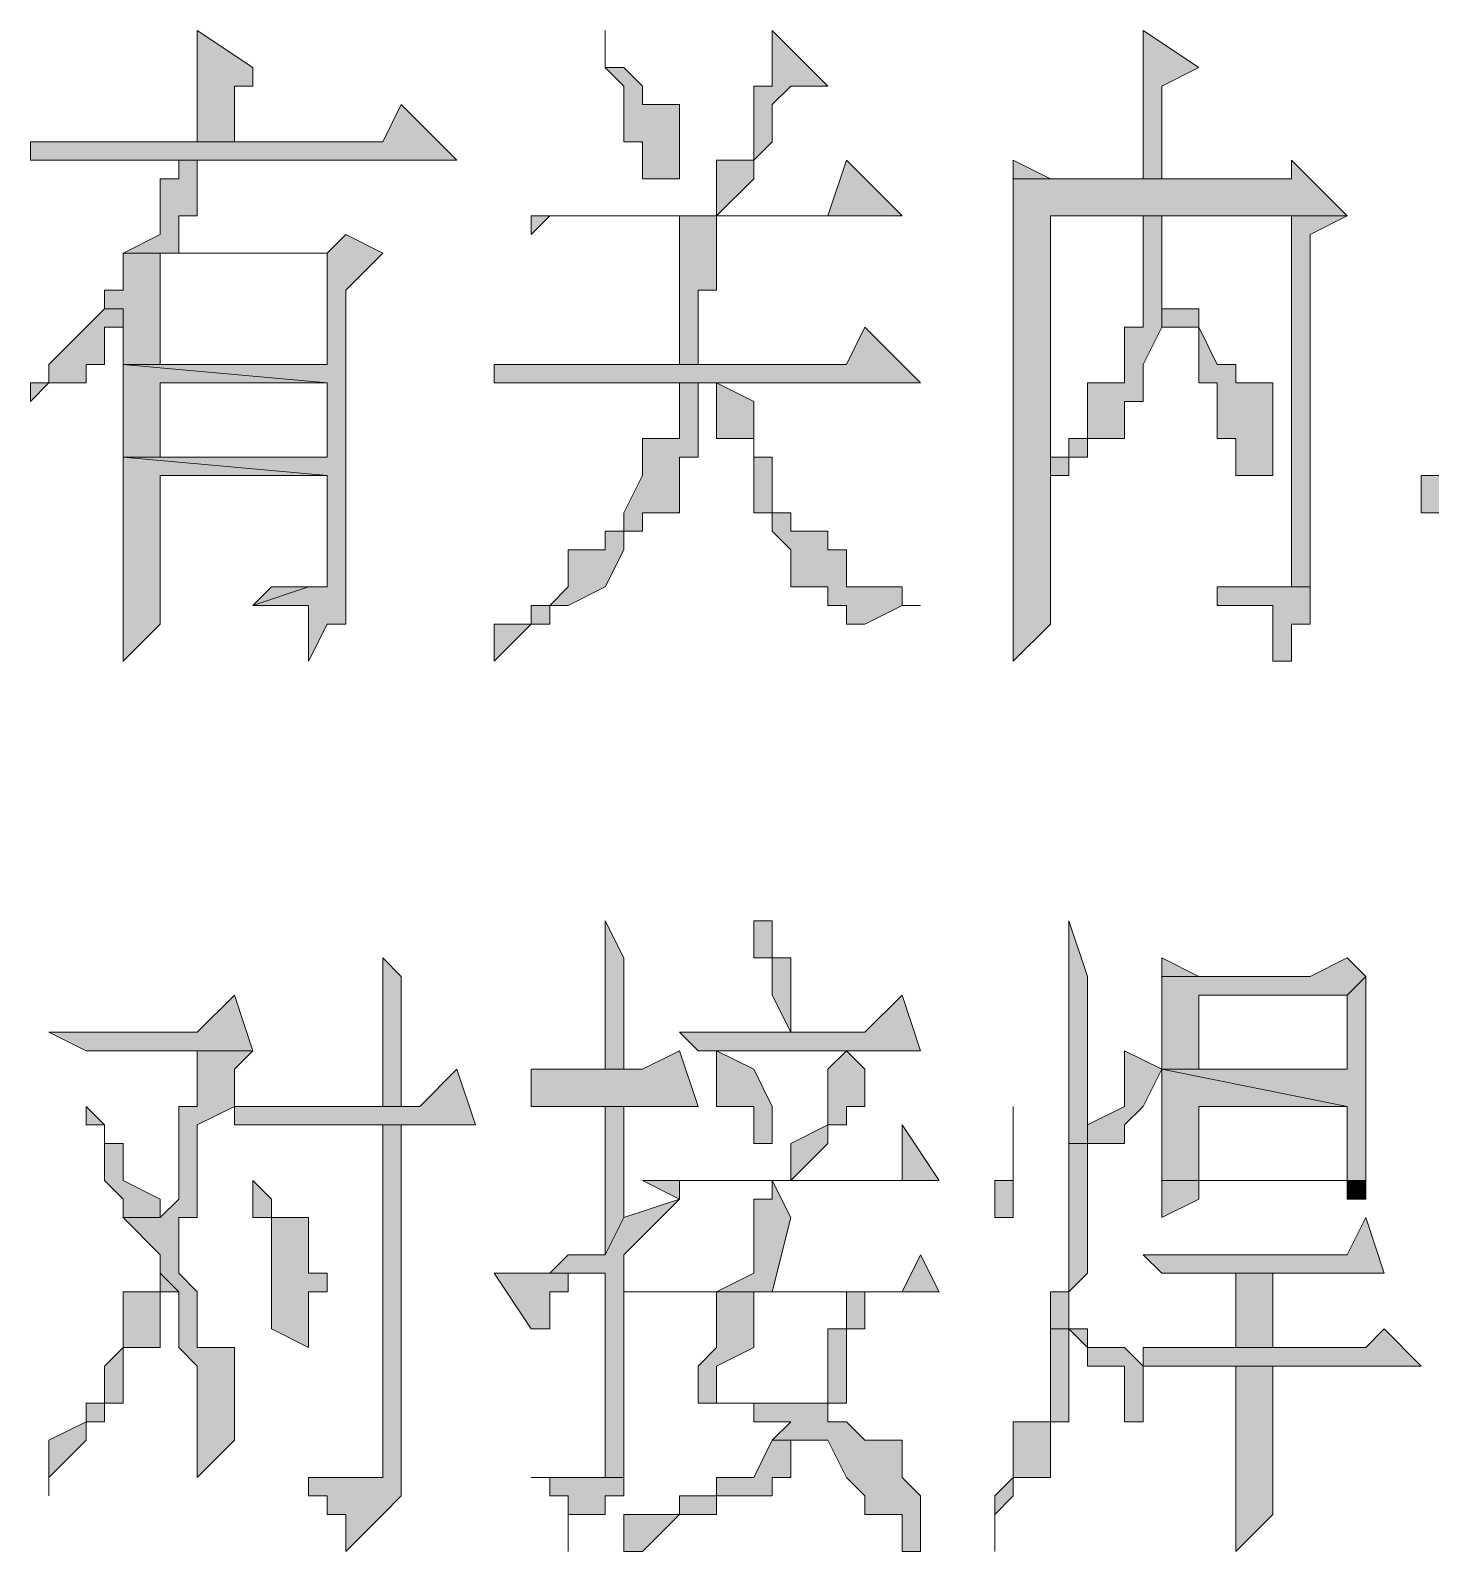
# Model space of a CAD drawing. Header units: millimetres. Extents: x 20 to 821, y 1 to 1134.
# Drawn here: x 637.38 to 650.97, y 607.1 to 621.86 of the extents above; entities that cross this region are included whole.
import ezdxf

# ---------------------------------------------------------------- set-up
doc = ezdxf.new("R2010")
doc.units = ezdxf.units.MM
doc.layers.add('1', color=7, linetype='Continuous')

msp = doc.modelspace()

# ---------------------------------------------------------------- hatches: boundary and pattern name
h = msp.add_hatch(color=0)
h.dxf.hatch_style = 2
h.paths.add_polyline_path([(639, 621.861732), (639, 620.781732), (638.82, 620.781732), (639.36, 620.781732), (639.36, 621.141732), (639.36, 621.321732), (639.54, 621.321732), (639.54, 621.501732)])
h = msp.add_hatch(color=0)
h.dxf.hatch_style = 2
h.paths.add_polyline_path([(642.96, 621.861732), (642.96, 621.501732), (643.14, 621.321732), (643.14, 620.781732), (643.32, 620.781732), (643.32, 620.421732), (643.68, 620.421732), (643.68, 621.141732), (643.32, 621.141732), (643.32, 621.321732), (643.14, 621.501732), (642.96, 621.501732)])
h = msp.add_hatch(color=0)
h.dxf.hatch_style = 2
h.paths.add_polyline_path([(644.58, 621.861732), (644.58, 621.321732), (644.4, 621.321732), (644.4, 620.601732), (644.04, 620.601732), (644.04, 620.061732), (644.4, 620.421732), (644.4, 620.601732), (644.58, 620.781732), (644.58, 621.141732), (644.76, 621.321732), (645.12, 621.321732)])
h = msp.add_hatch(color=0)
h.dxf.hatch_style = 2
h.paths.add_polyline_path([(648.18, 621.861732), (648.18, 620.421732), (648.36, 620.421732), (648.36, 621.321732), (648.72, 621.501732)])
h = msp.add_hatch(color=0)
h.dxf.hatch_style = 2
h.paths.add_polyline_path([(640.98, 621.141732), (640.8, 620.781732), (637.38, 620.781732), (637.38, 620.601732), (641.52, 620.601732)])
h = msp.add_hatch(color=0)
h.dxf.hatch_style = 2
h.paths.add_polyline_path([(639, 620.601732), (638.82, 620.601732), (638.82, 620.421732), (638.64, 620.421732), (638.64, 620.061732), (638.64, 619.881732), (638.28, 619.701732), (638.82, 619.701732), (638.82, 619.881732), (638.82, 620.061732), (639, 620.061732)])
h = msp.add_hatch(color=0)
h.dxf.hatch_style = 2
h.paths.add_polyline_path([(645.3, 620.601732), (645.12, 620.061732), (642.24, 620.061732), (642.24, 619.881732), (642.42, 620.061732), (645.84, 620.061732)])
h = msp.add_hatch(color=0)
h.dxf.hatch_style = 2
h.paths.add_polyline_path([(646.92, 620.601732), (646.92, 620.421732), (647.28, 620.421732)])
h = msp.add_hatch(color=0)
h.dxf.hatch_style = 2
h.paths.add_polyline_path([(649.62, 620.601732), (649.62, 620.421732), (648.36, 620.421732), (646.92, 620.421732), (646.92, 620.061732), (646.92, 615.741732), (647.28, 616.101732), (647.28, 617.541732), (647.28, 620.061732), (650.16, 620.061732)])
h = msp.add_hatch(color=0)
h.dxf.hatch_style = 2
h.paths.add_polyline_path([(644.04, 620.061732), (643.68, 620.061732), (643.68, 619.881732), (643.68, 618.621732), (643.86, 618.621732), (643.86, 619.341732), (644.04, 619.341732)])
h = msp.add_hatch(color=0)
h.dxf.hatch_style = 2
h.paths.add_polyline_path([(648.36, 620.061732), (648.18, 620.061732), (648.18, 619.881732), (648.18, 618.981732), (648, 618.981732), (648, 618.441732), (647.64, 618.441732), (647.64, 617.901732), (647.46, 617.901732), (647.46, 617.721732), (647.28, 617.721732), (647.28, 617.541732), (647.46, 617.541732), (647.46, 617.721732), (647.64, 617.721732), (647.64, 617.901732), (648, 617.901732), (648, 618.261732), (648.18, 618.261732), (648.18, 618.441732), (648.18, 618.621732), (648.36, 618.981732), (648.36, 619.161732), (648.72, 619.161732), (648.36, 619.161732), (648.36, 619.341732)])
h = msp.add_hatch(color=0)
h.dxf.hatch_style = 2
h.paths.add_polyline_path([(650.16, 620.061732), (649.62, 620.061732), (649.62, 617.001732), (649.62, 616.461732), (649.8, 616.461732), (649.8, 619.881732)])
h = msp.add_hatch(color=0)
h.dxf.hatch_style = 2
h.paths.add_polyline_path([(640.44, 619.881732), (640.26, 619.701732), (638.28, 619.701732), (640.26, 619.701732), (640.26, 618.621732), (638.64, 618.621732), (638.28, 618.621732), (640.26, 618.441732), (640.26, 617.721732), (638.64, 617.721732), (638.28, 617.721732), (640.26, 617.541732), (640.26, 616.461732), (640.08, 616.461732), (639.54, 616.281732), (640.08, 616.281732), (640.08, 616.101732), (640.08, 615.741732), (640.26, 616.101732), (640.44, 616.101732), (640.44, 616.281732), (640.44, 619.341732), (640.8, 619.701732)])
h = msp.add_hatch(color=0)
h.dxf.hatch_style = 2
h.paths.add_polyline_path([(638.28, 619.701732), (638.28, 619.341732), (638.1, 619.341732), (638.1, 619.161732), (638.28, 619.161732), (638.28, 618.621732), (638.64, 618.621732), (638.64, 619.701732), (640.26, 619.701732)])
h = msp.add_hatch(color=0)
h.dxf.hatch_style = 2
h.paths.add_polyline_path([(638.1, 619.161732), (637.92, 618.981732), (637.56, 618.621732), (637.56, 618.441732), (637.38, 618.441732), (637.38, 618.261732), (637.56, 618.441732), (637.92, 618.441732), (637.92, 618.621732), (638.1, 618.621732), (638.1, 618.981732), (638.28, 618.981732), (638.28, 619.161732)])
h = msp.add_hatch(color=0)
h.dxf.hatch_style = 2
h.paths.add_polyline_path([(648.72, 619.161732), (648.36, 619.161732), (648.36, 618.981732), (648.72, 618.981732), (648.72, 618.621732), (648.72, 618.441732), (648.9, 618.441732), (648.9, 617.901732), (649.08, 617.901732), (649.08, 617.541732), (649.44, 617.541732), (649.44, 618.261732), (649.44, 618.441732), (649.08, 618.441732), (649.08, 618.621732), (648.9, 618.621732), (648.72, 618.981732)])
h = msp.add_hatch(color=0)
h.dxf.hatch_style = 2
h.paths.add_polyline_path([(645.48, 618.981732), (645.3, 618.621732), (641.88, 618.621732), (641.88, 618.441732), (646.02, 618.441732)])
h = msp.add_hatch(color=0)
h.dxf.hatch_style = 2
h.paths.add_polyline_path([(638.28, 618.621732), (638.28, 617.721732), (638.64, 617.721732), (638.64, 618.441732), (640.26, 618.441732)])
h = msp.add_hatch(color=0)
h.dxf.hatch_style = 2
h.paths.add_polyline_path([(643.86, 618.441732), (643.68, 618.441732), (643.68, 618.261732), (643.68, 617.901732), (643.32, 617.901732), (643.32, 617.541732), (643.14, 617.181732), (643.14, 617.001732), (642.96, 617.001732), (642.96, 616.821732), (642.6, 616.821732), (642.6, 616.461732), (642.42, 616.281732), (642.24, 616.281732), (642.24, 616.101732), (641.88, 616.101732), (641.88, 615.741732), (642.24, 616.101732), (642.42, 616.101732), (642.42, 616.281732), (642.6, 616.281732), (642.96, 616.461732), (643.14, 616.821732), (643.14, 617.001732), (643.32, 617.001732), (643.32, 617.181732), (643.68, 617.181732), (643.68, 617.721732), (643.86, 617.721732)])
h = msp.add_hatch(color=0)
h.dxf.hatch_style = 2
h.paths.add_polyline_path([(644.04, 618.441732), (644.04, 617.901732), (644.4, 617.901732), (644.4, 617.181732), (644.58, 617.181732), (644.58, 617.001732), (644.76, 616.821732), (644.76, 616.461732), (645.12, 616.461732), (645.12, 616.281732), (645.3, 616.281732), (645.3, 616.101732), (645.48, 616.101732), (645.84, 616.281732), (646.02, 616.281732), (645.84, 616.281732), (645.84, 616.461732), (645.48, 616.461732), (645.3, 616.461732), (645.3, 616.821732), (645.12, 616.821732), (645.12, 617.001732), (644.76, 617.001732), (644.76, 617.181732), (644.58, 617.181732), (644.58, 617.541732), (644.58, 617.721732), (644.4, 617.721732), (644.4, 618.261732)])
h = msp.add_hatch(color=0)
h.dxf.hatch_style = 2
h.paths.add_polyline_path([(651.78, 618.261732), (651.78, 617.901732), (651.6, 617.901732), (651.6, 617.721732), (651.24, 617.721732), (651.06, 617.541732), (650.88, 617.541732), (650.88, 617.181732), (651.06, 617.181732), (651.06, 617.541732), (651.24, 617.541732), (651.6, 617.721732), (651.78, 617.721732), (651.78, 617.901732), (651.96, 617.901732)])
h = msp.add_hatch(color=0)
h.dxf.hatch_style = 2
h.paths.add_polyline_path([(638.28, 617.721732), (638.28, 615.741732), (638.64, 616.101732), (638.64, 617.541732), (640.26, 617.541732)])
h = msp.add_hatch(color=0)
h.dxf.hatch_style = 2
h.paths.add_polyline_path([(639.72, 616.461732), (639.54, 616.281732), (640.08, 616.461732)])
h = msp.add_hatch(color=0)
h.dxf.hatch_style = 2
h.paths.add_polyline_path([(648.9, 616.461732), (648.9, 616.281732), (649.08, 616.281732), (649.44, 616.281732), (649.44, 616.101732), (649.44, 615.741732), (649.62, 615.741732), (649.62, 616.101732), (649.8, 616.101732), (649.8, 616.461732), (649.62, 616.461732)])
h = msp.add_hatch(color=0)
h.dxf.hatch_style = 2
h.paths.add_polyline_path([(642.96, 613.221732), (642.96, 611.781732), (643.14, 611.781732), (643.14, 612.861732)])
h = msp.add_hatch(color=0)
h.dxf.hatch_style = 2
h.paths.add_polyline_path([(644.4, 613.221732), (644.4, 612.861732), (644.58, 612.861732), (644.58, 612.501732), (644.76, 612.141732), (644.76, 612.861732), (644.58, 612.861732), (644.58, 613.221732)])
h = msp.add_hatch(color=0)
h.dxf.hatch_style = 2
h.paths.add_polyline_path([(647.46, 613.221732), (647.46, 611.061732), (647.64, 611.061732), (647.64, 612.681732)])
h = msp.add_hatch(color=0)
h.dxf.hatch_style = 2
h.paths.add_polyline_path([(640.8, 612.861732), (640.8, 611.421732), (640.98, 611.421732), (640.98, 612.681732)])
h = msp.add_hatch(color=0)
h.dxf.hatch_style = 2
h.paths.add_polyline_path([(648.36, 612.861732), (648.36, 612.681732), (648.72, 612.681732)])
h = msp.add_hatch(color=0)
h.dxf.hatch_style = 2
h.paths.add_polyline_path([(650.16, 612.861732), (649.8, 612.681732), (648.36, 612.681732), (648.36, 612.501732), (648.36, 611.781732), (648.72, 611.781732), (648.72, 612.501732), (650.16, 612.501732), (650.34, 612.681732)])
h = msp.add_hatch(color=0)
h.dxf.hatch_style = 2
h.paths.add_polyline_path([(650.34, 612.681732), (650.16, 612.501732), (650.16, 611.781732), (648.72, 611.781732), (648.36, 611.781732), (650.16, 611.421732), (650.16, 610.701732), (648.72, 610.701732), (648.36, 610.701732), (648.36, 610.521732), (648.36, 610.341732), (648.72, 610.521732), (648.72, 610.701732), (650.16, 610.701732), (650.34, 610.701732), (650.34, 611.061732), (650.34, 612.141732), (650.34, 612.501732)])
h = msp.add_hatch(color=0)
h.dxf.hatch_style = 2
h.paths.add_polyline_path([(639.36, 612.501732), (639, 612.141732), (637.56, 612.141732), (637.92, 611.961732), (639.54, 611.961732)])
h = msp.add_hatch(color=0)
h.dxf.hatch_style = 2
h.paths.add_polyline_path([(645.84, 612.501732), (645.48, 612.141732), (643.68, 612.141732), (643.86, 611.961732), (646.02, 611.961732)])
h = msp.add_hatch(color=0)
h.dxf.hatch_style = 2
h.paths.add_polyline_path([(639.54, 611.961732), (639, 611.961732), (639, 611.781732), (639, 611.421732), (638.82, 611.421732), (638.82, 610.521732), (638.64, 610.341732), (638.28, 610.341732), (638.64, 609.981732), (638.64, 609.801732), (638.82, 609.621732), (638.82, 609.081732), (639, 608.901732), (639, 607.821732), (639.36, 608.181732), (639.36, 609.081732), (639, 609.081732), (639, 609.621732), (638.82, 609.801732), (638.82, 610.341732), (639, 610.341732), (639, 611.241732), (639.36, 611.421732), (639.36, 611.781732)])
h = msp.add_hatch(color=0)
h.dxf.hatch_style = 2
h.paths.add_polyline_path([(643.68, 611.961732), (643.32, 611.781732), (642.24, 611.781732), (642.24, 611.421732), (643.86, 611.421732)])
h = msp.add_hatch(color=0)
h.dxf.hatch_style = 2
h.paths.add_polyline_path([(644.04, 611.961732), (644.04, 611.421732), (644.4, 611.421732), (644.4, 611.061732), (644.58, 611.061732), (644.58, 611.421732), (644.4, 611.781732)])
h = msp.add_hatch(color=0)
h.dxf.hatch_style = 2
h.paths.add_polyline_path([(645.3, 611.961732), (645.12, 611.781732), (645.12, 611.241732), (644.76, 611.061732), (644.76, 610.701732), (645.12, 611.061732), (645.12, 611.241732), (645.3, 611.241732), (645.3, 611.421732), (645.48, 611.421732), (645.48, 611.781732)])
h = msp.add_hatch(color=0)
h.dxf.hatch_style = 2
h.paths.add_polyline_path([(648, 611.961732), (648, 611.421732), (647.64, 611.241732), (647.64, 611.061732), (647.46, 611.061732), (647.46, 609.621732), (647.28, 609.621732), (647.28, 609.261732), (647.46, 609.261732), (647.64, 609.081732), (647.64, 608.901732), (648, 608.901732), (648, 608.361732), (648.18, 608.361732), (648.18, 608.901732), (648, 609.081732), (647.64, 609.081732), (647.64, 609.261732), (647.46, 609.261732), (647.46, 609.621732), (647.64, 609.801732), (647.64, 611.061732), (648, 611.061732), (648, 611.241732), (648.18, 611.421732), (648.36, 611.781732)])
h = msp.add_hatch(color=0)
h.dxf.hatch_style = 2
h.paths.add_polyline_path([(641.52, 611.781732), (641.16, 611.421732), (639.36, 611.421732), (639.36, 611.241732), (641.7, 611.241732)])
h = msp.add_hatch(color=0)
h.dxf.hatch_style = 2
h.paths.add_polyline_path([(648.36, 611.781732), (648.36, 610.701732), (648.72, 610.701732), (648.72, 611.421732), (650.16, 611.421732)])
h = msp.add_hatch(color=0)
h.dxf.hatch_style = 2
h.paths.add_polyline_path([(637.92, 611.421732), (637.92, 611.241732), (638.1, 611.241732), (638.1, 610.701732), (638.28, 610.521732), (638.28, 610.341732), (638.64, 610.341732), (638.64, 610.521732), (638.28, 610.701732), (638.28, 611.061732), (638.1, 611.061732), (638.1, 611.241732)])
h = msp.add_hatch(color=0)
h.dxf.hatch_style = 2
h.paths.add_polyline_path([(643.14, 611.421732), (642.96, 611.421732), (642.96, 609.981732), (643.14, 610.341732)])
h = msp.add_hatch(color=0)
h.dxf.hatch_style = 2
h.paths.add_polyline_path([(646.92, 611.421732), (646.92, 610.701732), (646.74, 610.701732), (646.74, 610.341732), (646.92, 610.341732)])
h = msp.add_hatch(color=0)
h.dxf.hatch_style = 2
h.paths.add_polyline_path([(640.98, 611.241732), (640.8, 611.241732), (640.8, 608.181732), (640.8, 607.821732), (640.44, 607.821732), (640.08, 607.821732), (640.08, 607.641732), (640.26, 607.641732), (640.26, 607.461732), (640.44, 607.461732), (640.44, 607.101732), (640.8, 607.461732), (640.98, 607.641732)])
h = msp.add_hatch(color=0)
h.dxf.hatch_style = 2
h.paths.add_polyline_path([(645.84, 611.241732), (645.84, 610.701732), (644.76, 610.701732), (643.32, 610.701732), (643.68, 610.521732), (643.68, 610.701732), (643.86, 610.701732), (646.2, 610.701732)])
h = msp.add_hatch(color=0)
h.dxf.hatch_style = 2
h.paths.add_polyline_path([(639.54, 610.701732), (639.54, 610.341732), (639.72, 610.341732), (639.72, 609.261732), (640.08, 609.081732), (640.08, 609.621732), (640.26, 609.621732), (640.26, 609.801732), (640.08, 609.801732), (640.08, 610.341732), (639.72, 610.341732), (639.72, 610.521732)])
h = msp.add_hatch(color=0)
h.dxf.hatch_style = 2
h.paths.add_polyline_path([(644.58, 610.701732), (644.58, 610.521732), (644.4, 610.521732), (644.4, 609.801732), (644.04, 609.621732), (644.58, 609.621732), (644.76, 610.341732)])
h = msp.add_hatch(color=0)
h.dxf.hatch_style = 2
h.paths.add_polyline_path([(650.34, 610.701732), (650.16, 610.701732), (650.16, 610.521732), (650.34, 610.521732)])
h = msp.add_hatch(color=0)
h.dxf.hatch_style = 2
h.paths.add_polyline_path([(643.68, 610.521732), (643.14, 610.341732), (642.96, 609.981732), (642.6, 609.981732), (642.42, 609.801732), (642.96, 609.801732), (642.96, 608.181732), (642.96, 607.821732), (642.6, 607.821732), (643.14, 607.821732), (643.14, 608.181732), (643.14, 609.981732)])
h = msp.add_hatch(color=0)
h.dxf.hatch_style = 2
h.paths.add_polyline_path([(650.34, 610.341732), (650.16, 609.981732), (648.18, 609.981732), (648.36, 609.801732), (650.52, 609.801732)])
h = msp.add_hatch(color=0)
h.dxf.hatch_style = 2
h.paths.add_polyline_path([(646.02, 609.981732), (645.84, 609.621732), (643.14, 609.621732), (643.32, 609.621732), (646.2, 609.621732)])
h = msp.add_hatch(color=0)
h.dxf.hatch_style = 2
h.paths.add_polyline_path([(638.64, 609.801732), (638.64, 609.621732), (638.28, 609.621732), (638.28, 609.081732), (638.1, 608.901732), (638.1, 608.541732), (637.92, 608.541732), (637.92, 608.361732), (637.56, 608.181732), (637.56, 607.641732), (637.56, 607.821732), (637.92, 608.181732), (637.92, 608.361732), (638.1, 608.361732), (638.1, 608.541732), (638.28, 608.541732), (638.28, 609.081732), (638.64, 609.081732), (638.64, 609.621732), (638.82, 609.621732)])
h = msp.add_hatch(color=0)
h.dxf.hatch_style = 2
h.paths.add_polyline_path([(642.42, 609.801732), (641.88, 609.801732), (642.24, 609.261732), (642.42, 609.261732), (642.42, 609.621732), (642.6, 609.621732), (642.6, 609.801732), (642.96, 609.801732)])
h = msp.add_hatch(color=0)
h.dxf.hatch_style = 2
h.paths.add_polyline_path([(649.08, 609.081732), (649.44, 609.081732), (649.44, 609.801732), (649.08, 609.801732)])
h = msp.add_hatch(color=0)
h.dxf.hatch_style = 2
h.paths.add_polyline_path([(644.04, 609.621732), (644.04, 609.081732), (643.86, 608.901732), (643.86, 608.541732), (644.04, 608.541732), (644.4, 608.541732), (644.4, 608.361732), (644.76, 608.361732), (644.58, 608.181732), (645.12, 608.181732), (645.3, 607.821732), (645.48, 607.641732), (645.48, 607.461732), (645.84, 607.461732), (645.84, 607.101732), (646.02, 607.101732), (646.02, 607.641732), (645.84, 607.821732), (645.84, 608.181732), (645.48, 608.181732), (645.3, 608.361732), (645.12, 608.361732), (645.12, 608.541732), (644.04, 608.541732), (644.04, 608.901732), (644.4, 609.081732), (644.4, 609.621732), (645.3, 609.621732)])
h = msp.add_hatch(color=0)
h.dxf.hatch_style = 2
h.paths.add_polyline_path([(645.48, 609.621732), (644.04, 609.621732), (645.3, 609.621732), (645.3, 609.261732), (645.12, 609.261732), (645.12, 608.541732), (644.76, 608.541732), (645.3, 608.541732), (645.3, 608.901732), (645.3, 609.261732), (645.48, 609.261732)])
h = msp.add_hatch(color=0)
h.dxf.hatch_style = 2
h.paths.add_polyline_path([(647.28, 609.261732), (647.28, 608.361732), (646.92, 608.361732), (646.92, 607.821732), (646.74, 607.641732), (646.74, 607.101732), (646.74, 607.461732), (646.92, 607.641732), (646.92, 607.821732), (647.28, 607.821732), (647.28, 608.181732), (647.28, 608.361732), (647.46, 608.361732), (647.46, 609.261732)])
h = msp.add_hatch(color=0)
h.dxf.hatch_style = 2
h.paths.add_polyline_path([(650.52, 609.261732), (650.34, 609.081732), (648.18, 609.081732), (648.18, 608.901732), (650.88, 608.901732)])
h = msp.add_hatch(color=0)
h.dxf.hatch_style = 2
h.paths.add_polyline_path([(649.44, 608.901732), (649.08, 608.901732), (649.08, 608.541732), (649.08, 607.101732), (649.44, 607.461732)])
h = msp.add_hatch(color=0)
h.dxf.hatch_style = 2
h.paths.add_polyline_path([(644.58, 608.181732), (644.4, 607.821732), (644.04, 607.821732), (644.04, 607.641732), (643.68, 607.641732), (643.68, 607.461732), (643.14, 607.461732), (643.14, 607.101732), (643.32, 607.101732), (643.68, 607.461732), (643.86, 607.461732), (644.04, 607.461732), (644.04, 607.641732), (644.58, 607.641732), (644.58, 607.821732), (644.76, 607.821732), (644.76, 608.181732)])
h = msp.add_hatch(color=0)
h.dxf.hatch_style = 2
h.paths.add_polyline_path([(640.08, 607.821732), (640.44, 607.821732), (640.26, 607.821732)])
h = msp.add_hatch(color=0)
h.dxf.hatch_style = 2
h.paths.add_polyline_path([(642.24, 607.821732), (642.42, 607.821732), (642.42, 607.641732), (642.6, 607.641732), (642.6, 607.461732), (642.6, 607.101732), (642.6, 607.461732), (642.96, 607.461732), (642.96, 607.641732), (643.14, 607.641732), (643.14, 607.821732)])

# ---------------------------------------------------------------- linework, layer by layer
at = {"layer": '1', "color": 0, "lineweight": 5}
for points in [[(639, 621.861732), (639, 620.781732), (638.82, 620.781732), (639.36, 620.781732), (639.36, 621.141732), (639.36, 621.321732), (639.54, 621.321732), (639.54, 621.501732), (639, 621.861732)], [(642.96, 621.861732), (642.96, 621.501732), (643.14, 621.321732), (643.14, 620.781732), (643.32, 620.781732), (643.32, 620.421732), (643.68, 620.421732), (643.68, 621.141732), (643.32, 621.141732), (643.32, 621.321732), (643.14, 621.501732), (643.14, 621.501732), (642.96, 621.501732), (642.96, 621.861732)], [(644.58, 621.861732), (644.58, 621.321732), (644.4, 621.321732), (644.4, 620.601732), (644.04, 620.601732), (644.04, 620.061732), (644.4, 620.421732), (644.4, 620.601732), (644.58, 620.781732), (644.58, 621.141732), (644.76, 621.321732), (645.12, 621.321732), (644.58, 621.861732)], [(648.18, 621.861732), (648.18, 620.421732), (648.36, 620.421732), (648.36, 621.321732), (648.72, 621.501732), (648.18, 621.861732)], [(640.98, 621.141732), (640.8, 620.781732), (637.38, 620.781732), (637.38, 620.601732), (641.52, 620.601732), (640.98, 621.141732)], [(639, 620.601732), (638.82, 620.601732), (638.82, 620.421732), (638.64, 620.421732), (638.64, 620.061732), (638.64, 619.881732), (638.28, 619.701732), (638.82, 619.701732), (638.82, 619.881732), (638.82, 620.061732), (639, 620.061732), (639, 620.601732)], [(645.3, 620.601732), (645.12, 620.061732), (642.24, 620.061732), (642.24, 619.881732), (642.42, 620.061732), (645.84, 620.061732), (645.3, 620.601732)], [(646.92, 620.601732), (646.92, 620.421732), (647.28, 620.421732), (646.92, 620.601732)], [(649.62, 620.601732), (649.62, 620.421732), (648.36, 620.421732), (646.92, 620.421732), (646.92, 620.061732), (646.92, 615.741732), (647.28, 616.101732), (647.28, 617.541732), (647.28, 620.061732), (650.16, 620.061732), (649.62, 620.601732)], [(644.04, 620.061732), (643.68, 620.061732), (643.68, 619.881732), (643.68, 618.621732), (643.86, 618.621732), (643.86, 619.341732), (644.04, 619.341732), (644.04, 620.061732)], [(648.36, 620.061732), (648.18, 620.061732), (648.18, 619.881732), (648.18, 618.981732), (648, 618.981732), (648, 618.441732), (647.64, 618.441732), (647.64, 617.901732), (647.46, 617.901732), (647.46, 617.721732), (647.28, 617.721732), (647.28, 617.541732), (647.28, 617.541732), (647.46, 617.541732), (647.46, 617.721732), (647.64, 617.721732), (647.64, 617.901732), (648, 617.901732), (648, 618.261732), (648.18, 618.261732), (648.18, 618.441732), (648.18, 618.621732), (648.36, 618.981732), (648.36, 619.161732), (648.72, 619.161732), (648.36, 619.161732), (648.36, 619.341732), (648.36, 620.061732)], [(650.16, 620.061732), (649.62, 620.061732), (649.62, 617.001732), (649.62, 616.461732), (649.8, 616.461732), (649.8, 619.881732), (650.16, 620.061732)], [(640.44, 619.881732), (640.26, 619.701732), (638.28, 619.701732), (640.26, 619.701732), (640.26, 618.621732), (638.64, 618.621732), (638.28, 618.621732), (640.26, 618.441732), (640.26, 617.721732), (638.64, 617.721732), (638.28, 617.721732), (640.26, 617.541732), (640.26, 616.461732), (640.08, 616.461732), (639.54, 616.281732), (640.08, 616.281732), (640.08, 616.101732), (640.08, 615.741732), (640.26, 616.101732), (640.26, 616.101732), (640.44, 616.101732), (640.44, 616.281732), (640.44, 619.341732), (640.8, 619.701732), (640.44, 619.881732)], [(638.28, 619.701732), (638.28, 619.341732), (638.1, 619.341732), (638.1, 619.161732), (638.28, 619.161732), (638.28, 618.621732), (638.64, 618.621732), (638.64, 619.701732), (640.26, 619.701732), (638.28, 619.701732)], [(638.1, 619.161732), (637.92, 618.981732), (637.56, 618.621732), (637.56, 618.441732), (637.38, 618.441732), (637.38, 618.261732), (637.56, 618.441732), (637.92, 618.441732), (637.92, 618.621732), (638.1, 618.621732), (638.1, 618.981732), (638.28, 618.981732), (638.28, 619.161732), (638.1, 619.161732)], [(648.72, 619.161732), (648.36, 619.161732), (648.36, 618.981732), (648.72, 618.981732), (648.72, 618.621732), (648.72, 618.441732), (648.9, 618.441732), (648.9, 617.901732), (649.08, 617.901732), (649.08, 617.541732), (649.44, 617.541732), (649.44, 618.261732), (649.44, 618.261732), (649.44, 618.441732), (649.08, 618.441732), (649.08, 618.621732), (648.9, 618.621732), (648.72, 618.981732), (648.72, 619.161732)], [(645.48, 618.981732), (645.3, 618.621732), (641.88, 618.621732), (641.88, 618.441732), (646.02, 618.441732), (645.48, 618.981732)], [(638.28, 618.621732), (638.28, 617.721732), (638.64, 617.721732), (638.64, 618.441732), (640.26, 618.441732), (638.28, 618.621732)], [(643.86, 618.441732), (643.68, 618.441732), (643.68, 618.261732), (643.68, 617.901732), (643.32, 617.901732), (643.32, 617.541732), (643.14, 617.181732), (643.14, 617.001732), (642.96, 617.001732), (642.96, 616.821732), (642.6, 616.821732), (642.6, 616.461732), (642.42, 616.281732), (642.24, 616.281732), (642.24, 616.101732), (641.88, 616.101732), (641.88, 615.741732), (642.24, 616.101732), (642.42, 616.101732), (642.42, 616.281732), (642.6, 616.281732), (642.96, 616.461732), (643.14, 616.821732), (643.14, 617.001732), (643.32, 617.001732), (643.32, 617.181732), (643.68, 617.181732), (643.68, 617.721732), (643.86, 617.721732), (643.86, 618.441732)], [(644.04, 618.441732), (644.04, 617.901732), (644.4, 617.901732), (644.4, 617.181732), (644.58, 617.181732), (644.58, 617.001732), (644.76, 616.821732), (644.76, 616.461732), (645.12, 616.461732), (645.12, 616.281732), (645.3, 616.281732), (645.3, 616.101732), (645.48, 616.101732), (645.48, 616.101732), (645.84, 616.281732), (646.02, 616.281732), (645.84, 616.281732), (645.84, 616.461732), (645.48, 616.461732), (645.3, 616.461732), (645.3, 616.821732), (645.12, 616.821732), (645.12, 617.001732), (644.76, 617.001732), (644.76, 617.181732), (644.58, 617.181732), (644.58, 617.541732), (644.58, 617.721732), (644.4, 617.721732), (644.4, 618.261732), (644.04, 618.441732)], [(651.78, 618.261732), (651.78, 617.901732), (651.6, 617.901732), (651.6, 617.721732), (651.24, 617.721732), (651.06, 617.541732), (650.88, 617.541732), (650.88, 617.181732), (651.06, 617.181732), (651.06, 617.541732), (651.24, 617.541732), (651.6, 617.721732), (651.78, 617.721732), (651.78, 617.901732), (651.96, 617.901732), (651.78, 618.261732)], [(638.28, 617.721732), (638.28, 615.741732), (638.64, 616.101732), (638.64, 617.541732), (640.26, 617.541732), (638.28, 617.721732)], [(639.72, 616.461732), (639.54, 616.281732), (640.08, 616.461732), (639.72, 616.461732)], [(648.9, 616.461732), (648.9, 616.281732), (649.08, 616.281732), (649.44, 616.281732), (649.44, 616.101732), (649.44, 615.741732), (649.62, 615.741732), (649.62, 616.101732), (649.8, 616.101732), (649.8, 616.461732), (649.62, 616.461732), (648.9, 616.461732)], [(642.96, 613.221732), (642.96, 611.781732), (643.14, 611.781732), (643.14, 612.861732), (642.96, 613.221732)], [(644.4, 613.221732), (644.4, 612.861732), (644.58, 612.861732), (644.58, 612.501732), (644.76, 612.141732), (644.76, 612.861732), (644.58, 612.861732), (644.58, 613.221732), (644.4, 613.221732)], [(647.46, 613.221732), (647.46, 611.061732), (647.64, 611.061732), (647.64, 612.681732), (647.46, 613.221732)], [(640.8, 612.861732), (640.8, 611.421732), (640.98, 611.421732), (640.98, 612.681732), (640.8, 612.861732)], [(648.36, 612.861732), (648.36, 612.681732), (648.72, 612.681732), (648.36, 612.861732)], [(650.16, 612.861732), (649.8, 612.681732), (648.36, 612.681732), (648.36, 612.501732), (648.36, 611.781732), (648.72, 611.781732), (648.72, 612.501732), (650.16, 612.501732), (650.34, 612.681732), (650.16, 612.861732)], [(650.34, 612.681732), (650.16, 612.501732), (650.16, 611.781732), (648.72, 611.781732), (648.36, 611.781732), (650.16, 611.421732), (650.16, 610.701732), (648.72, 610.701732), (648.36, 610.701732), (648.36, 610.521732), (648.36, 610.341732), (648.72, 610.521732), (648.72, 610.701732), (650.16, 610.701732), (650.34, 610.701732), (650.34, 611.061732), (650.34, 612.141732), (650.34, 612.501732), (650.34, 612.681732)], [(639.36, 612.501732), (639, 612.141732), (637.56, 612.141732), (637.92, 611.961732), (639.54, 611.961732), (639.36, 612.501732)], [(645.84, 612.501732), (645.48, 612.141732), (643.68, 612.141732), (643.86, 611.961732), (646.02, 611.961732), (645.84, 612.501732)], [(639.54, 611.961732), (639, 611.961732), (639, 611.781732), (639, 611.421732), (638.82, 611.421732), (638.82, 610.521732), (638.64, 610.341732), (638.28, 610.341732), (638.64, 609.981732), (638.64, 609.801732), (638.82, 609.621732), (638.82, 609.081732), (639, 608.901732), (639, 607.821732), (639.36, 608.181732), (639.36, 609.081732), (639, 609.081732), (639, 609.621732), (638.82, 609.801732), (638.82, 610.341732), (639, 610.341732), (639, 611.241732), (639.36, 611.421732), (639.36, 611.781732), (639.54, 611.961732)], [(643.68, 611.961732), (643.32, 611.781732), (642.24, 611.781732), (642.24, 611.421732), (643.86, 611.421732), (643.68, 611.961732)], [(644.04, 611.961732), (644.04, 611.421732), (644.4, 611.421732), (644.4, 611.061732), (644.58, 611.061732), (644.58, 611.421732), (644.4, 611.781732), (644.04, 611.961732)], [(645.3, 611.961732), (645.12, 611.781732), (645.12, 611.241732), (644.76, 611.061732), (644.76, 610.701732), (645.12, 611.061732), (645.12, 611.241732), (645.3, 611.241732), (645.3, 611.421732), (645.48, 611.421732), (645.48, 611.781732), (645.3, 611.961732)], [(648, 611.961732), (648, 611.421732), (647.64, 611.241732), (647.64, 611.061732), (647.46, 611.061732), (647.46, 609.621732), (647.28, 609.621732), (647.28, 609.261732), (647.46, 609.261732), (647.64, 609.081732), (647.64, 609.081732), (647.64, 608.901732), (648, 608.901732), (648, 608.361732), (648.18, 608.361732), (648.18, 608.901732), (648, 609.081732), (647.64, 609.081732), (647.64, 609.261732), (647.46, 609.261732), (647.46, 609.621732), (647.64, 609.801732), (647.64, 611.061732), (648, 611.061732), (648, 611.241732), (648.18, 611.421732), (648.36, 611.781732), (648, 611.961732)], [(641.52, 611.781732), (641.16, 611.421732), (639.36, 611.421732), (639.36, 611.241732), (641.7, 611.241732), (641.52, 611.781732)], [(648.36, 611.781732), (648.36, 610.701732), (648.72, 610.701732), (648.72, 611.421732), (650.16, 611.421732), (648.36, 611.781732)], [(637.92, 611.421732), (637.92, 611.241732), (638.1, 611.241732), (638.1, 610.701732), (638.28, 610.521732), (638.28, 610.341732), (638.64, 610.341732), (638.64, 610.521732), (638.28, 610.701732), (638.28, 611.061732), (638.1, 611.061732), (638.1, 611.241732), (637.92, 611.421732)], [(643.14, 611.421732), (642.96, 611.421732), (642.96, 609.981732), (643.14, 610.341732), (643.14, 611.421732)], [(646.92, 611.421732), (646.92, 610.701732), (646.74, 610.701732), (646.74, 610.341732), (646.92, 610.341732), (646.92, 611.421732)], [(640.98, 611.241732), (640.8, 611.241732), (640.8, 608.181732), (640.8, 607.821732), (640.44, 607.821732), (640.08, 607.821732), (640.08, 607.641732), (640.26, 607.641732), (640.26, 607.461732), (640.44, 607.461732), (640.44, 607.101732), (640.8, 607.461732), (640.98, 607.641732), (640.98, 611.241732)], [(645.84, 611.241732), (645.84, 610.701732), (644.76, 610.701732), (643.32, 610.701732), (643.68, 610.521732), (643.68, 610.701732), (643.86, 610.701732), (646.2, 610.701732), (645.84, 611.241732)], [(639.54, 610.701732), (639.54, 610.341732), (639.72, 610.341732), (639.72, 609.261732), (640.08, 609.081732), (640.08, 609.621732), (640.26, 609.621732), (640.26, 609.801732), (640.08, 609.801732), (640.08, 610.341732), (639.72, 610.341732), (639.72, 610.521732), (639.54, 610.701732)], [(644.58, 610.701732), (644.58, 610.521732), (644.4, 610.521732), (644.4, 609.801732), (644.04, 609.621732), (644.58, 609.621732), (644.76, 610.341732), (644.58, 610.701732)], [(650.34, 610.701732), (650.16, 610.701732), (650.16, 610.521732), (650.34, 610.521732), (650.34, 610.701732)], [(643.68, 610.521732), (643.14, 610.341732), (642.96, 609.981732), (642.6, 609.981732), (642.42, 609.801732), (642.96, 609.801732), (642.96, 608.181732), (642.96, 607.821732), (642.6, 607.821732), (643.14, 607.821732), (643.14, 608.181732), (643.14, 609.981732), (643.68, 610.521732)], [(650.34, 610.341732), (650.16, 609.981732), (648.18, 609.981732), (648.36, 609.801732), (650.52, 609.801732), (650.34, 610.341732)], [(646.02, 609.981732), (645.84, 609.621732), (643.14, 609.621732), (643.32, 609.621732), (646.2, 609.621732), (646.02, 609.981732)], [(638.64, 609.801732), (638.64, 609.621732), (638.28, 609.621732), (638.28, 609.081732), (638.1, 608.901732), (638.1, 608.541732), (637.92, 608.541732), (637.92, 608.361732), (637.56, 608.181732), (637.56, 607.641732), (637.56, 607.821732), (637.92, 608.181732), (637.92, 608.361732), (638.1, 608.361732), (638.1, 608.361732), (638.1, 608.541732), (638.28, 608.541732), (638.28, 609.081732), (638.64, 609.081732), (638.64, 609.621732), (638.82, 609.621732), (638.64, 609.801732)], [(642.42, 609.801732), (641.88, 609.801732), (642.24, 609.261732), (642.42, 609.261732), (642.42, 609.621732), (642.6, 609.621732), (642.6, 609.801732), (642.96, 609.801732), (642.42, 609.801732)], [(649.08, 609.081732), (649.44, 609.081732), (649.44, 609.801732), (649.08, 609.801732), (649.08, 609.081732)], [(644.04, 609.621732), (644.04, 609.081732), (643.86, 608.901732), (643.86, 608.541732), (644.04, 608.541732), (644.4, 608.541732), (644.4, 608.361732), (644.76, 608.361732), (644.58, 608.181732), (645.12, 608.181732), (645.3, 607.821732), (645.48, 607.641732), (645.48, 607.461732), (645.84, 607.461732), (645.84, 607.101732), (646.02, 607.101732), (646.02, 607.641732), (645.84, 607.821732), (645.84, 608.181732), (645.48, 608.181732), (645.3, 608.361732), (645.12, 608.361732), (645.12, 608.541732), (644.04, 608.541732), (644.04, 608.901732), (644.4, 609.081732), (644.4, 609.621732), (645.3, 609.621732), (644.04, 609.621732)], [(645.48, 609.621732), (644.04, 609.621732), (645.3, 609.621732), (645.3, 609.261732), (645.12, 609.261732), (645.12, 608.541732), (644.76, 608.541732), (645.3, 608.541732), (645.3, 608.901732), (645.3, 609.261732), (645.48, 609.261732), (645.48, 609.621732)], [(647.28, 609.261732), (647.28, 608.361732), (646.92, 608.361732), (646.92, 607.821732), (646.74, 607.641732), (646.74, 607.101732), (646.74, 607.461732), (646.92, 607.641732), (646.92, 607.821732), (647.28, 607.821732), (647.28, 608.181732), (647.28, 608.361732), (647.46, 608.361732), (647.46, 609.261732), (647.28, 609.261732)], [(650.52, 609.261732), (650.34, 609.081732), (648.18, 609.081732), (648.18, 608.901732), (650.88, 608.901732), (650.52, 609.261732)], [(649.44, 608.901732), (649.08, 608.901732), (649.08, 608.541732), (649.08, 607.101732), (649.44, 607.461732), (649.44, 608.901732)], [(644.58, 608.181732), (644.4, 607.821732), (644.04, 607.821732), (644.04, 607.641732), (643.68, 607.641732), (643.68, 607.461732), (643.14, 607.461732), (643.14, 607.101732), (643.32, 607.101732), (643.68, 607.461732), (643.86, 607.461732), (643.86, 607.461732), (644.04, 607.461732), (644.04, 607.641732), (644.58, 607.641732), (644.58, 607.821732), (644.76, 607.821732), (644.76, 608.181732), (644.58, 608.181732)], [(640.08, 607.821732), (640.44, 607.821732), (640.26, 607.821732), (640.08, 607.821732)], [(642.24, 607.821732), (642.42, 607.821732), (642.42, 607.641732), (642.6, 607.641732), (642.6, 607.461732), (642.6, 607.101732), (642.6, 607.461732), (642.96, 607.461732), (642.96, 607.641732), (643.14, 607.641732), (643.14, 607.821732), (642.24, 607.821732)]]:
    msp.add_lwpolyline(points, dxfattribs=at)

doc.saveas('drawing.dxf')
